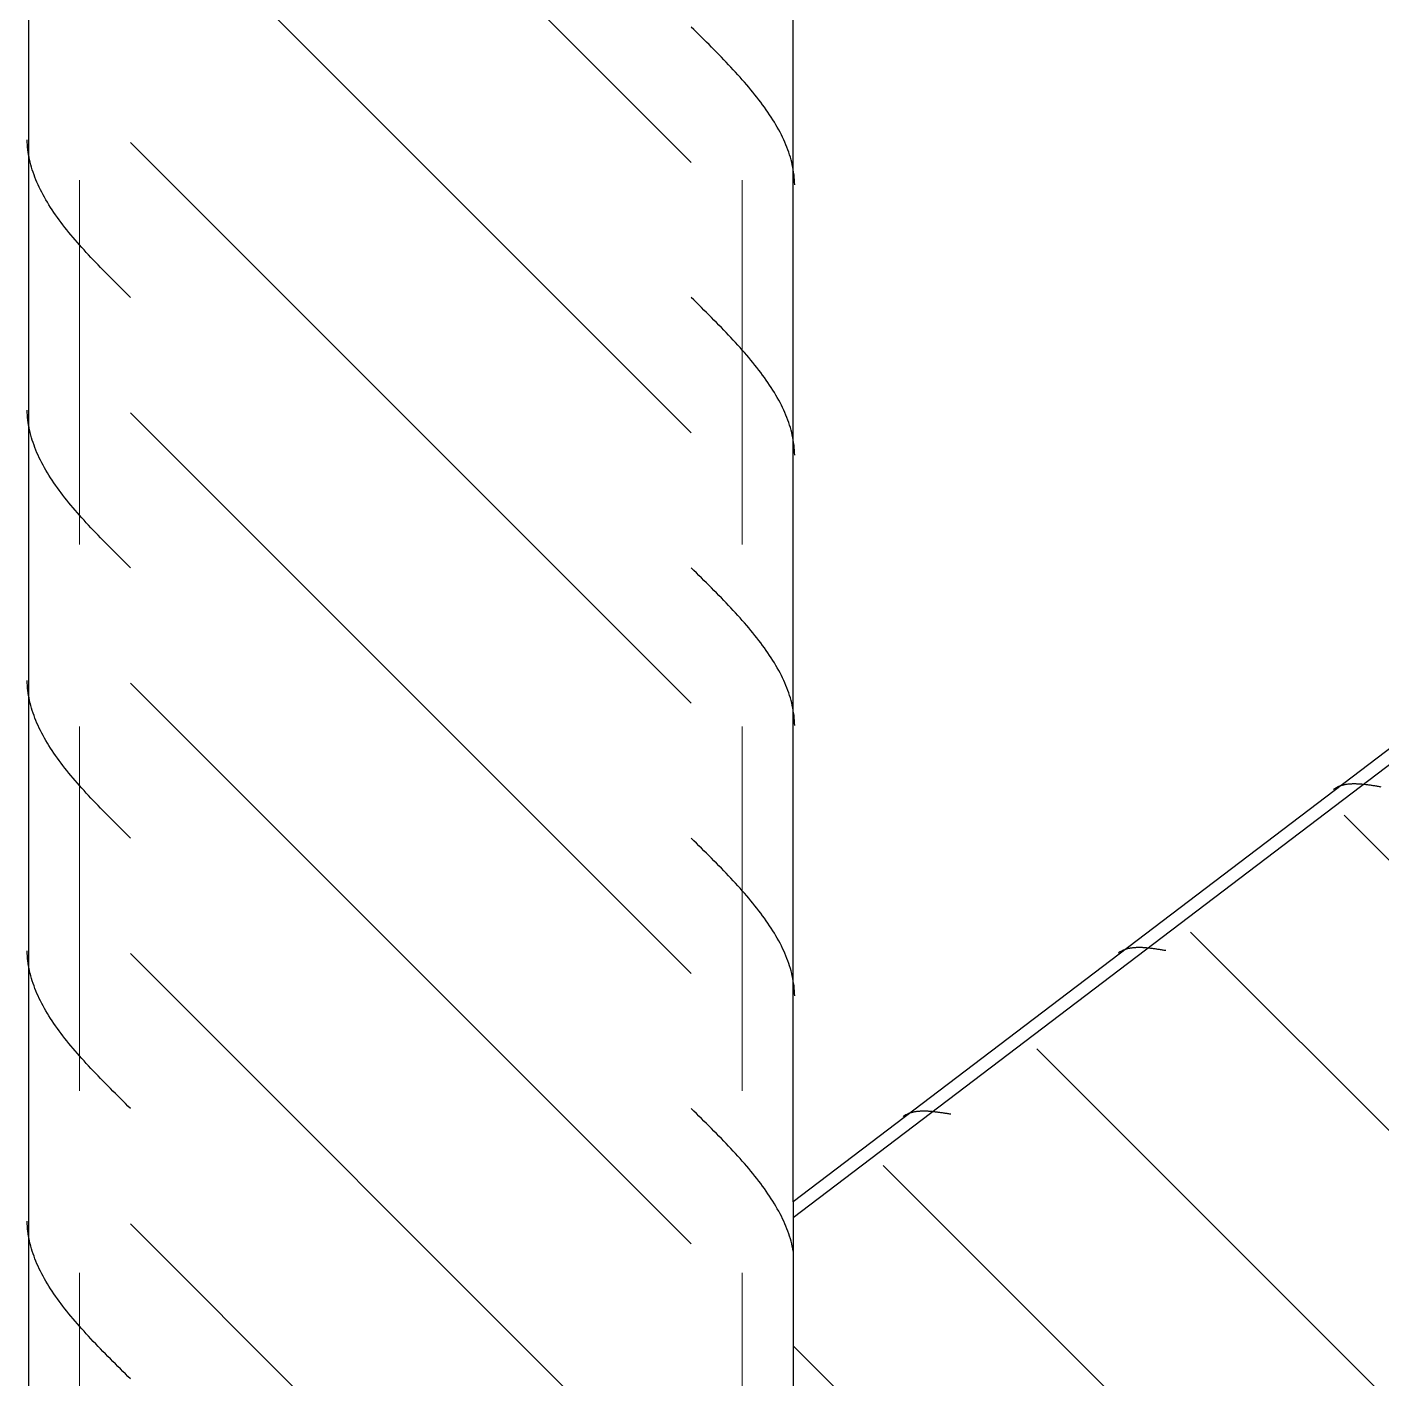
# Model space of a CAD drawing. Extents: x -9133 to 18268, y -11863 to 17290.
# Drawn here: x 498.8 to 552, y 3189.3 to 3242.3 of the extents above; entities that cross this region are included whole.
import ezdxf

# ---------------------------------------------------------------- set-up
doc = ezdxf.new("R2010")
doc.units = 0
doc.header["$LTSCALE"] = 30
doc.header["$MEASUREMENT"] = 0
doc.linetypes.add('EJEG$0$RLE-PROYECCION', pattern=[0.71438, 0.47625, -0.23813])
doc.layers.get('0').update_dxf_attribs({"linetype": 'CONTINUOUS'})
doc.layers.add('EJEG$0$RLA-ACHURADO', color=30, linetype='EJEG$0$RLE-PROYECCION', lineweight=15, transparency=0.7)
doc.layers.add('EJEG$0$RLA-CONTORNO', color=30, linetype='CONTINUOUS', lineweight=25)
pattern_1 = [(135, (-424.688, -2039.478), (-5.303301, -5.303301), [])]

# ---------------------------------------------------------------- blocks, each defined once
blk = doc.blocks.new('EJEG$0$RLA-COLUMNAS-CAJONES - P_M_ 300x300x20-306602-EJE G')
at = {"layer": 'EJEG$0$RLA-ACHURADO'}
for p, q in [((-1629.816, 788.27), (-1629.816, 1103)), ((-1603.816, 788.27), (-1603.816, 1103))]:
    blk.add_line(p, q, dxfattribs=at)
blk = doc.blocks.new('EJEG$0$FP_1-EJE G')
at = {"layer": 'EJEG$0$RLA-CONTORNO'}
for p, q in [((-1601.816, 826.771), (-1601.816, 1103)), ((-1605.716, 872.76), (-1605.816, 872.858)), ((-1605.617, 872.661), (-1605.716, 872.76)), ((-1605.517, 872.563), (-1605.617, 872.661)), ((-1605.418, 872.465), (-1605.517, 872.563)), ((-1605.319, 872.367), (-1605.418, 872.465)), ((-1605.22, 872.269), (-1605.319, 872.367)), ((-1605.122, 872.17), (-1605.22, 872.269)), ((-1605.024, 872.072), (-1605.122, 872.17)), ((-1604.927, 871.974), (-1605.024, 872.072)), ((-1604.83, 871.876), (-1604.927, 871.974)), ((-1604.734, 871.778), (-1604.83, 871.876)), ((-1604.638, 871.68), (-1604.734, 871.778)), ((-1604.543, 871.581), (-1604.638, 871.68)), ((-1604.449, 871.483), (-1604.543, 871.581)), ((-1604.355, 871.385), (-1604.449, 871.483)), ((-1604.263, 871.287), (-1604.355, 871.385)), ((-1604.171, 871.189), (-1604.263, 871.287)), ((-1604.081, 871.091), (-1604.171, 871.189)), ((-1603.991, 870.992), (-1604.081, 871.091)), ((-1603.903, 870.894), (-1603.991, 870.992)), ((-1603.816, 870.796), (-1603.903, 870.894)), ((-1603.73, 870.698), (-1603.816, 870.796)), ((-1603.645, 870.6), (-1603.73, 870.698)), ((-1603.561, 870.501), (-1603.645, 870.6)), ((-1603.479, 870.403), (-1603.561, 870.501)), ((-1603.398, 870.305), (-1603.479, 870.403)), ((-1603.319, 870.207), (-1603.398, 870.305)), ((-1603.241, 870.109), (-1603.319, 870.207)), ((-1603.165, 870.011), (-1603.241, 870.109)), ((-1603.091, 869.912), (-1603.165, 870.011)), ((-1603.018, 869.814), (-1603.091, 869.912)), ((-1602.946, 869.716), (-1603.018, 869.814)), ((-1602.877, 869.618), (-1602.946, 869.716)), ((-1602.809, 869.52), (-1602.877, 869.618)), ((-1602.743, 869.422), (-1602.809, 869.52)), ((-1602.679, 869.323), (-1602.743, 869.422)), ((-1602.617, 869.225), (-1602.679, 869.323)), ((-1602.556, 869.127), (-1602.617, 869.225)), ((-1602.498, 869.029), (-1602.556, 869.127)), ((-1602.442, 868.931), (-1602.498, 869.029)), ((-1602.387, 868.833), (-1602.442, 868.931)), ((-1602.335, 868.734), (-1602.387, 868.833)), ((-1602.285, 868.636), (-1602.335, 868.734)), ((-1602.237, 868.538), (-1602.285, 868.636)), ((-1602.191, 868.44), (-1602.237, 868.538)), ((-1602.147, 868.342), (-1602.191, 868.44)), ((-1602.106, 868.243), (-1602.147, 868.342)), ((-1602.067, 868.145), (-1602.106, 868.243)), ((-1602.03, 868.047), (-1602.067, 868.145)), ((-1601.995, 867.949), (-1602.03, 868.047)), ((-1601.963, 867.851), (-1601.995, 867.949)), ((-1601.932, 867.753), (-1601.963, 867.851)), ((-1601.905, 867.654), (-1601.932, 867.753)), ((-1601.879, 867.556), (-1601.905, 867.654)), ((-1601.856, 867.458), (-1601.879, 867.556)), ((-1601.836, 867.36), (-1601.856, 867.458)), ((-1601.817, 867.262), (-1601.836, 867.36)), ((-1601.802, 867.164), (-1601.817, 867.262)), ((-1601.788, 867.065), (-1601.802, 867.164)), ((-1601.777, 866.967), (-1601.788, 867.065)), ((-1601.769, 866.869), (-1601.777, 866.967)), ((-1601.763, 866.771), (-1601.769, 866.869)), ((-1601.759, 866.673), (-1601.763, 866.771)), ((-1605.716, 862.153), (-1605.816, 862.251)), ((-1605.617, 862.055), (-1605.716, 862.153)), ((-1605.517, 861.957), (-1605.617, 862.055)), ((-1605.418, 861.858), (-1605.517, 861.957)), ((-1605.319, 861.76), (-1605.418, 861.858)), ((-1605.22, 861.662), (-1605.319, 861.76)), ((-1605.122, 861.564), (-1605.22, 861.662)), ((-1605.024, 861.466), (-1605.122, 861.564)), ((-1604.927, 861.368), (-1605.024, 861.466)), ((-1604.83, 861.269), (-1604.927, 861.368)), ((-1604.734, 861.171), (-1604.83, 861.269)), ((-1604.638, 861.073), (-1604.734, 861.171)), ((-1604.543, 860.975), (-1604.638, 861.073)), ((-1604.449, 860.877), (-1604.543, 860.975)), ((-1604.355, 860.778), (-1604.449, 860.877)), ((-1604.263, 860.68), (-1604.355, 860.778)), ((-1604.171, 860.582), (-1604.263, 860.68)), ((-1604.081, 860.484), (-1604.171, 860.582)), ((-1603.991, 860.386), (-1604.081, 860.484)), ((-1603.903, 860.288), (-1603.991, 860.386)), ((-1603.816, 860.189), (-1603.903, 860.288)), ((-1603.73, 860.091), (-1603.816, 860.189)), ((-1603.645, 859.993), (-1603.73, 860.091)), ((-1603.561, 859.895), (-1603.645, 859.993)), ((-1603.479, 859.797), (-1603.561, 859.895)), ((-1603.398, 859.699), (-1603.479, 859.797)), ((-1603.319, 859.6), (-1603.398, 859.699)), ((-1603.241, 859.502), (-1603.319, 859.6)), ((-1603.165, 859.404), (-1603.241, 859.502)), ((-1603.091, 859.306), (-1603.165, 859.404)), ((-1603.018, 859.208), (-1603.091, 859.306)), ((-1602.946, 859.109), (-1603.018, 859.208)), ((-1602.877, 859.011), (-1602.946, 859.109)), ((-1602.809, 858.913), (-1602.877, 859.011)), ((-1602.743, 858.815), (-1602.809, 858.913)), ((-1602.679, 858.717), (-1602.743, 858.815)), ((-1602.617, 858.619), (-1602.679, 858.717)), ((-1602.556, 858.52), (-1602.617, 858.619)), ((-1602.498, 858.422), (-1602.556, 858.52)), ((-1602.442, 858.324), (-1602.498, 858.422)), ((-1602.387, 858.226), (-1602.442, 858.324)), ((-1602.335, 858.128), (-1602.387, 858.226)), ((-1602.285, 858.03), (-1602.335, 858.128)), ((-1602.237, 857.931), (-1602.285, 858.03)), ((-1602.191, 857.833), (-1602.237, 857.931)), ((-1602.147, 857.735), (-1602.191, 857.833)), ((-1602.106, 857.637), (-1602.147, 857.735)), ((-1602.067, 857.539), (-1602.106, 857.637)), ((-1602.03, 857.441), (-1602.067, 857.539)), ((-1601.995, 857.342), (-1602.03, 857.441)), ((-1601.963, 857.244), (-1601.995, 857.342)), ((-1601.932, 857.146), (-1601.963, 857.244)), ((-1601.905, 857.048), (-1601.932, 857.146)), ((-1601.879, 856.95), (-1601.905, 857.048)), ((-1601.856, 856.851), (-1601.879, 856.95)), ((-1601.836, 856.753), (-1601.856, 856.851)), ((-1601.817, 856.655), (-1601.836, 856.753)), ((-1601.802, 856.557), (-1601.817, 856.655)), ((-1601.788, 856.459), (-1601.802, 856.557)), ((-1601.777, 856.361), (-1601.788, 856.459)), ((-1601.769, 856.262), (-1601.777, 856.361)), ((-1601.763, 856.164), (-1601.769, 856.262)), ((-1601.759, 856.066), (-1601.763, 856.164)), ((-1605.716, 851.546), (-1605.816, 851.644)), ((-1605.617, 851.448), (-1605.716, 851.546)), ((-1605.517, 851.35), (-1605.617, 851.448)), ((-1605.418, 851.252), (-1605.517, 851.35)), ((-1605.319, 851.154), (-1605.418, 851.252)), ((-1605.22, 851.055), (-1605.319, 851.154)), ((-1605.122, 850.957), (-1605.22, 851.055)), ((-1605.024, 850.859), (-1605.122, 850.957)), ((-1604.927, 850.761), (-1605.024, 850.859)), ((-1604.83, 850.663), (-1604.927, 850.761)), ((-1604.734, 850.565), (-1604.83, 850.663)), ((-1604.638, 850.466), (-1604.734, 850.565)), ((-1604.543, 850.368), (-1604.638, 850.466)), ((-1604.449, 850.27), (-1604.543, 850.368)), ((-1604.355, 850.172), (-1604.449, 850.27)), ((-1604.263, 850.074), (-1604.355, 850.172)), ((-1604.171, 849.976), (-1604.263, 850.074)), ((-1604.081, 849.877), (-1604.171, 849.976)), ((-1603.991, 849.779), (-1604.081, 849.877)), ((-1603.903, 849.681), (-1603.991, 849.779)), ((-1603.816, 849.583), (-1603.903, 849.681)), ((-1603.73, 849.485), (-1603.816, 849.583)), ((-1603.645, 849.386), (-1603.73, 849.485)), ((-1603.561, 849.288), (-1603.645, 849.386)), ((-1603.479, 849.19), (-1603.561, 849.288)), ((-1603.398, 849.092), (-1603.479, 849.19)), ((-1603.319, 848.994), (-1603.398, 849.092)), ((-1603.241, 848.896), (-1603.319, 848.994)), ((-1603.165, 848.797), (-1603.241, 848.896)), ((-1603.091, 848.699), (-1603.165, 848.797)), ((-1603.018, 848.601), (-1603.091, 848.699)), ((-1602.946, 848.503), (-1603.018, 848.601)), ((-1602.877, 848.405), (-1602.946, 848.503)), ((-1602.809, 848.307), (-1602.877, 848.405)), ((-1602.743, 848.208), (-1602.809, 848.307)), ((-1602.679, 848.11), (-1602.743, 848.208)), ((-1602.617, 848.012), (-1602.679, 848.11)), ((-1602.556, 847.914), (-1602.617, 848.012)), ((-1602.498, 847.816), (-1602.556, 847.914)), ((-1602.442, 847.717), (-1602.498, 847.816)), ((-1602.387, 847.619), (-1602.442, 847.717)), ((-1602.335, 847.521), (-1602.387, 847.619)), ((-1602.285, 847.423), (-1602.335, 847.521)), ((-1602.237, 847.325), (-1602.285, 847.423)), ((-1602.191, 847.227), (-1602.237, 847.325)), ((-1602.147, 847.128), (-1602.191, 847.227)), ((-1602.106, 847.03), (-1602.147, 847.128)), ((-1602.067, 846.932), (-1602.106, 847.03)), ((-1602.03, 846.834), (-1602.067, 846.932)), ((-1601.995, 846.736), (-1602.03, 846.834)), ((-1601.963, 846.638), (-1601.995, 846.736)), ((-1601.932, 846.539), (-1601.963, 846.638)), ((-1601.905, 846.441), (-1601.932, 846.539)), ((-1601.879, 846.343), (-1601.905, 846.441)), ((-1601.856, 846.245), (-1601.879, 846.343)), ((-1601.836, 846.147), (-1601.856, 846.245)), ((-1601.817, 846.049), (-1601.836, 846.147)), ((-1601.802, 845.95), (-1601.817, 846.049)), ((-1601.788, 845.852), (-1601.802, 845.95)), ((-1601.777, 845.754), (-1601.788, 845.852)), ((-1601.769, 845.656), (-1601.777, 845.754)), ((-1601.763, 845.558), (-1601.769, 845.656)), ((-1601.759, 845.459), (-1601.763, 845.558)), ((-1605.716, 840.94), (-1605.816, 841.038)), ((-1605.617, 840.842), (-1605.716, 840.94)), ((-1605.517, 840.743), (-1605.617, 840.842)), ((-1605.418, 840.645), (-1605.517, 840.743)), ((-1605.319, 840.547), (-1605.418, 840.645)), ((-1605.22, 840.449), (-1605.319, 840.547)), ((-1605.122, 840.351), (-1605.22, 840.449)), ((-1605.024, 840.252), (-1605.122, 840.351)), ((-1604.927, 840.154), (-1605.024, 840.252)), ((-1604.83, 840.056), (-1604.927, 840.154)), ((-1604.734, 839.958), (-1604.83, 840.056)), ((-1604.638, 839.86), (-1604.734, 839.958)), ((-1604.543, 839.762), (-1604.638, 839.86)), ((-1604.449, 839.663), (-1604.543, 839.762)), ((-1604.355, 839.565), (-1604.449, 839.663)), ((-1604.263, 839.467), (-1604.355, 839.565)), ((-1604.171, 839.369), (-1604.263, 839.467)), ((-1604.081, 839.271), (-1604.171, 839.369)), ((-1603.991, 839.173), (-1604.081, 839.271)), ((-1603.903, 839.074), (-1603.991, 839.173)), ((-1603.816, 838.976), (-1603.903, 839.074)), ((-1603.73, 838.878), (-1603.816, 838.976)), ((-1603.645, 838.78), (-1603.73, 838.878)), ((-1603.561, 838.682), (-1603.645, 838.78)), ((-1603.479, 838.584), (-1603.561, 838.682)), ((-1603.398, 838.485), (-1603.479, 838.584)), ((-1603.319, 838.387), (-1603.398, 838.485)), ((-1603.241, 838.289), (-1603.319, 838.387)), ((-1603.165, 838.191), (-1603.241, 838.289)), ((-1603.091, 838.093), (-1603.165, 838.191)), ((-1603.018, 837.994), (-1603.091, 838.093)), ((-1602.946, 837.896), (-1603.018, 837.994)), ((-1602.877, 837.798), (-1602.946, 837.896)), ((-1602.809, 837.7), (-1602.877, 837.798)), ((-1602.743, 837.602), (-1602.809, 837.7)), ((-1602.679, 837.504), (-1602.743, 837.602)), ((-1602.617, 837.405), (-1602.679, 837.504)), ((-1602.556, 837.307), (-1602.617, 837.405)), ((-1602.498, 837.209), (-1602.556, 837.307)), ((-1602.442, 837.111), (-1602.498, 837.209)), ((-1602.387, 837.013), (-1602.442, 837.111)), ((-1602.335, 836.915), (-1602.387, 837.013)), ((-1602.285, 836.816), (-1602.335, 836.915)), ((-1602.237, 836.718), (-1602.285, 836.816)), ((-1602.191, 836.62), (-1602.237, 836.718)), ((-1602.147, 836.522), (-1602.191, 836.62)), ((-1602.106, 836.424), (-1602.147, 836.522)), ((-1602.067, 836.325), (-1602.106, 836.424)), ((-1602.03, 836.227), (-1602.067, 836.325)), ((-1601.995, 836.129), (-1602.03, 836.227)), ((-1601.963, 836.031), (-1601.995, 836.129)), ((-1601.932, 835.933), (-1601.963, 836.031)), ((-1601.905, 835.835), (-1601.932, 835.933)), ((-1601.879, 835.736), (-1601.905, 835.835)), ((-1601.856, 835.638), (-1601.879, 835.736)), ((-1601.836, 835.54), (-1601.856, 835.638)), ((-1601.817, 835.442), (-1601.836, 835.54)), ((-1601.802, 835.344), (-1601.817, 835.442)), ((-1601.788, 835.246), (-1601.802, 835.344)), ((-1601.777, 835.147), (-1601.788, 835.246)), ((-1601.769, 835.049), (-1601.777, 835.147)), ((-1601.763, 834.951), (-1601.769, 835.049)), ((-1601.759, 834.853), (-1601.763, 834.951)), ((-1605.716, 830.333), (-1605.816, 830.431)), ((-1605.617, 830.235), (-1605.716, 830.333)), ((-1605.517, 830.137), (-1605.617, 830.235)), ((-1605.418, 830.039), (-1605.517, 830.137)), ((-1605.319, 829.94), (-1605.418, 830.039)), ((-1605.22, 829.842), (-1605.319, 829.94)), ((-1605.122, 829.744), (-1605.22, 829.842)), ((-1605.024, 829.646), (-1605.122, 829.744)), ((-1604.927, 829.548), (-1605.024, 829.646)), ((-1604.83, 829.45), (-1604.927, 829.548)), ((-1604.734, 829.351), (-1604.83, 829.45)), ((-1604.638, 829.253), (-1604.734, 829.351)), ((-1604.543, 829.155), (-1604.638, 829.253)), ((-1604.449, 829.057), (-1604.543, 829.155)), ((-1604.355, 828.959), (-1604.449, 829.057)), ((-1604.263, 828.86), (-1604.355, 828.959)), ((-1604.171, 828.762), (-1604.263, 828.86)), ((-1604.081, 828.664), (-1604.171, 828.762)), ((-1603.991, 828.566), (-1604.081, 828.664)), ((-1603.903, 828.468), (-1603.991, 828.566)), ((-1603.816, 828.37), (-1603.903, 828.468)), ((-1603.73, 828.271), (-1603.816, 828.37)), ((-1603.645, 828.173), (-1603.73, 828.271)), ((-1603.561, 828.075), (-1603.645, 828.173)), ((-1603.479, 827.977), (-1603.561, 828.075)), ((-1603.398, 827.879), (-1603.479, 827.977)), ((-1603.319, 827.781), (-1603.398, 827.879)), ((-1603.241, 827.682), (-1603.319, 827.781)), ((-1603.165, 827.584), (-1603.241, 827.682)), ((-1603.091, 827.486), (-1603.165, 827.584)), ((-1603.018, 827.388), (-1603.091, 827.486)), ((-1602.946, 827.29), (-1603.018, 827.388)), ((-1602.877, 827.192), (-1602.946, 827.29)), ((-1602.809, 827.093), (-1602.877, 827.192)), ((-1602.743, 826.995), (-1602.809, 827.093)), ((-1602.679, 826.897), (-1602.743, 826.995)), ((-1602.617, 826.799), (-1602.679, 826.897)), ((-1602.556, 826.701), (-1602.617, 826.799)), ((-1602.498, 826.602), (-1602.556, 826.701)), ((-1602.442, 826.504), (-1602.498, 826.602)), ((-1602.387, 826.406), (-1602.442, 826.504)), ((-1602.335, 826.308), (-1602.387, 826.406)), ((-1602.285, 826.21), (-1602.335, 826.308)), ((-1602.237, 826.112), (-1602.285, 826.21)), ((-1602.191, 826.013), (-1602.237, 826.112)), ((-1602.147, 825.915), (-1602.191, 826.013)), ((-1602.106, 825.817), (-1602.147, 825.915)), ((-1602.067, 825.719), (-1602.106, 825.817)), ((-1602.03, 825.621), (-1602.067, 825.719)), ((-1601.995, 825.523), (-1602.03, 825.621)), ((-1601.963, 825.424), (-1601.995, 825.523)), ((-1601.932, 825.326), (-1601.963, 825.424)), ((-1601.905, 825.228), (-1601.932, 825.326)), ((-1601.879, 825.13), (-1601.905, 825.228)), ((-1601.856, 825.032), (-1601.879, 825.13)), ((-1601.836, 824.933), (-1601.856, 825.032)), ((-1601.817, 824.835), (-1601.836, 824.933))]:
    blk.add_line(p, q, dxfattribs=at)
blk = doc.blocks.new('EJEG$0$FP_2-EJE G')
at = {"layer": 'EJEG$0$RLA-CONTORNO'}
for p, q in [((-1631.816, 1103), (-1631.816, 788.27)), ((-1631.869, 868.341), (-1631.873, 868.439)), ((-1631.863, 868.243), (-1631.869, 868.341)), ((-1631.855, 868.144), (-1631.863, 868.243)), ((-1631.844, 868.046), (-1631.855, 868.144)), ((-1631.83, 867.948), (-1631.844, 868.046)), ((-1631.814, 867.85), (-1631.83, 867.948)), ((-1631.796, 867.752), (-1631.814, 867.85)), ((-1631.776, 867.654), (-1631.796, 867.752)), ((-1631.753, 867.555), (-1631.776, 867.654)), ((-1631.727, 867.457), (-1631.753, 867.555)), ((-1631.699, 867.359), (-1631.727, 867.457)), ((-1631.669, 867.261), (-1631.699, 867.359)), ((-1631.637, 867.163), (-1631.669, 867.261)), ((-1631.602, 867.065), (-1631.637, 867.163)), ((-1631.565, 866.966), (-1631.602, 867.065)), ((-1631.526, 866.868), (-1631.565, 866.966)), ((-1631.485, 866.77), (-1631.526, 866.868)), ((-1631.441, 866.672), (-1631.485, 866.77)), ((-1631.395, 866.574), (-1631.441, 866.672)), ((-1631.347, 866.475), (-1631.395, 866.574)), ((-1631.297, 866.377), (-1631.347, 866.475)), ((-1631.245, 866.279), (-1631.297, 866.377)), ((-1631.19, 866.181), (-1631.245, 866.279)), ((-1631.134, 866.083), (-1631.19, 866.181)), ((-1631.076, 865.985), (-1631.134, 866.083)), ((-1631.015, 865.886), (-1631.076, 865.985)), ((-1630.953, 865.788), (-1631.015, 865.886)), ((-1630.889, 865.69), (-1630.953, 865.788)), ((-1630.823, 865.592), (-1630.889, 865.69)), ((-1630.755, 865.494), (-1630.823, 865.592)), ((-1630.686, 865.396), (-1630.755, 865.494)), ((-1630.614, 865.297), (-1630.686, 865.396)), ((-1630.541, 865.199), (-1630.614, 865.297)), ((-1630.467, 865.101), (-1630.541, 865.199)), ((-1630.39, 865.003), (-1630.467, 865.101)), ((-1630.313, 864.905), (-1630.39, 865.003)), ((-1630.233, 864.806), (-1630.313, 864.905)), ((-1630.153, 864.708), (-1630.233, 864.806)), ((-1630.071, 864.61), (-1630.153, 864.708)), ((-1629.987, 864.512), (-1630.071, 864.61)), ((-1629.902, 864.414), (-1629.987, 864.512)), ((-1629.816, 864.316), (-1629.902, 864.414)), ((-1629.729, 864.217), (-1629.816, 864.316)), ((-1629.641, 864.119), (-1629.729, 864.217)), ((-1629.551, 864.021), (-1629.641, 864.119)), ((-1629.46, 863.923), (-1629.551, 864.021)), ((-1629.369, 863.825), (-1629.46, 863.923)), ((-1629.276, 863.727), (-1629.369, 863.825)), ((-1629.183, 863.628), (-1629.276, 863.727)), ((-1629.089, 863.53), (-1629.183, 863.628)), ((-1628.994, 863.432), (-1629.089, 863.53)), ((-1628.898, 863.334), (-1628.994, 863.432)), ((-1628.802, 863.236), (-1628.898, 863.334)), ((-1628.705, 863.138), (-1628.802, 863.236)), ((-1628.608, 863.039), (-1628.705, 863.138)), ((-1628.51, 862.941), (-1628.608, 863.039)), ((-1628.411, 862.843), (-1628.51, 862.941)), ((-1628.313, 862.745), (-1628.411, 862.843)), ((-1628.214, 862.647), (-1628.313, 862.745)), ((-1628.114, 862.548), (-1628.214, 862.647)), ((-1628.015, 862.45), (-1628.114, 862.548)), ((-1627.916, 862.352), (-1628.015, 862.45)), ((-1627.816, 862.254), (-1627.916, 862.352)), ((-1631.869, 857.734), (-1631.873, 857.832)), ((-1631.863, 857.636), (-1631.869, 857.734)), ((-1631.855, 857.538), (-1631.863, 857.636)), ((-1631.844, 857.44), (-1631.855, 857.538)), ((-1631.83, 857.341), (-1631.844, 857.44)), ((-1631.814, 857.243), (-1631.83, 857.341)), ((-1631.796, 857.145), (-1631.814, 857.243)), ((-1631.776, 857.047), (-1631.796, 857.145)), ((-1631.753, 856.949), (-1631.776, 857.047)), ((-1631.727, 856.851), (-1631.753, 856.949)), ((-1631.699, 856.752), (-1631.727, 856.851)), ((-1631.669, 856.654), (-1631.699, 856.752)), ((-1631.637, 856.556), (-1631.669, 856.654)), ((-1631.602, 856.458), (-1631.637, 856.556)), ((-1631.565, 856.36), (-1631.602, 856.458)), ((-1631.526, 856.262), (-1631.565, 856.36)), ((-1631.485, 856.163), (-1631.526, 856.262)), ((-1631.441, 856.065), (-1631.485, 856.163)), ((-1631.395, 855.967), (-1631.441, 856.065)), ((-1631.347, 855.869), (-1631.395, 855.967)), ((-1631.297, 855.771), (-1631.347, 855.869)), ((-1631.245, 855.673), (-1631.297, 855.771)), ((-1631.19, 855.574), (-1631.245, 855.673)), ((-1631.134, 855.476), (-1631.19, 855.574)), ((-1631.076, 855.378), (-1631.134, 855.476)), ((-1631.015, 855.28), (-1631.076, 855.378)), ((-1630.953, 855.182), (-1631.015, 855.28)), ((-1630.889, 855.083), (-1630.953, 855.182)), ((-1630.823, 854.985), (-1630.889, 855.083)), ((-1630.755, 854.887), (-1630.823, 854.985)), ((-1630.686, 854.789), (-1630.755, 854.887)), ((-1630.614, 854.691), (-1630.686, 854.789)), ((-1630.541, 854.593), (-1630.614, 854.691)), ((-1630.467, 854.494), (-1630.541, 854.593)), ((-1630.39, 854.396), (-1630.467, 854.494)), ((-1630.313, 854.298), (-1630.39, 854.396)), ((-1630.233, 854.2), (-1630.313, 854.298)), ((-1630.153, 854.102), (-1630.233, 854.2)), ((-1630.071, 854.004), (-1630.153, 854.102)), ((-1629.987, 853.905), (-1630.071, 854.004)), ((-1629.902, 853.807), (-1629.987, 853.905)), ((-1629.816, 853.709), (-1629.902, 853.807)), ((-1629.729, 853.611), (-1629.816, 853.709)), ((-1629.641, 853.513), (-1629.729, 853.611)), ((-1629.551, 853.414), (-1629.641, 853.513)), ((-1629.46, 853.316), (-1629.551, 853.414)), ((-1629.369, 853.218), (-1629.46, 853.316)), ((-1629.276, 853.12), (-1629.369, 853.218)), ((-1629.183, 853.022), (-1629.276, 853.12)), ((-1629.089, 852.924), (-1629.183, 853.022)), ((-1628.994, 852.825), (-1629.089, 852.924)), ((-1628.898, 852.727), (-1628.994, 852.825)), ((-1628.802, 852.629), (-1628.898, 852.727)), ((-1628.705, 852.531), (-1628.802, 852.629)), ((-1628.608, 852.433), (-1628.705, 852.531)), ((-1628.51, 852.335), (-1628.608, 852.433)), ((-1628.411, 852.236), (-1628.51, 852.335)), ((-1628.313, 852.138), (-1628.411, 852.236)), ((-1628.214, 852.04), (-1628.313, 852.138)), ((-1628.114, 851.942), (-1628.214, 852.04)), ((-1628.015, 851.844), (-1628.114, 851.942)), ((-1627.916, 851.746), (-1628.015, 851.844)), ((-1627.816, 851.647), (-1627.916, 851.746)), ((-1631.869, 847.128), (-1631.873, 847.226)), ((-1631.863, 847.029), (-1631.869, 847.128)), ((-1631.855, 846.931), (-1631.863, 847.029)), ((-1631.844, 846.833), (-1631.855, 846.931)), ((-1631.83, 846.735), (-1631.844, 846.833)), ((-1631.814, 846.637), (-1631.83, 846.735)), ((-1631.796, 846.539), (-1631.814, 846.637)), ((-1631.776, 846.44), (-1631.796, 846.539)), ((-1631.753, 846.342), (-1631.776, 846.44)), ((-1631.727, 846.244), (-1631.753, 846.342)), ((-1631.699, 846.146), (-1631.727, 846.244)), ((-1631.669, 846.048), (-1631.699, 846.146)), ((-1631.637, 845.949), (-1631.669, 846.048)), ((-1631.602, 845.851), (-1631.637, 845.949)), ((-1631.565, 845.753), (-1631.602, 845.851)), ((-1631.526, 845.655), (-1631.565, 845.753)), ((-1631.485, 845.557), (-1631.526, 845.655)), ((-1631.441, 845.459), (-1631.485, 845.557)), ((-1631.395, 845.36), (-1631.441, 845.459)), ((-1631.347, 845.262), (-1631.395, 845.36)), ((-1631.297, 845.164), (-1631.347, 845.262)), ((-1631.245, 845.066), (-1631.297, 845.164)), ((-1631.19, 844.968), (-1631.245, 845.066)), ((-1631.134, 844.87), (-1631.19, 844.968)), ((-1631.076, 844.771), (-1631.134, 844.87)), ((-1631.015, 844.673), (-1631.076, 844.771)), ((-1630.953, 844.575), (-1631.015, 844.673)), ((-1630.889, 844.477), (-1630.953, 844.575)), ((-1630.823, 844.379), (-1630.889, 844.477)), ((-1630.755, 844.281), (-1630.823, 844.379)), ((-1630.686, 844.182), (-1630.755, 844.281)), ((-1630.614, 844.084), (-1630.686, 844.182)), ((-1630.541, 843.986), (-1630.614, 844.084)), ((-1630.467, 843.888), (-1630.541, 843.986)), ((-1630.39, 843.79), (-1630.467, 843.888)), ((-1630.313, 843.691), (-1630.39, 843.79)), ((-1630.233, 843.593), (-1630.313, 843.691)), ((-1630.153, 843.495), (-1630.233, 843.593)), ((-1630.071, 843.397), (-1630.153, 843.495)), ((-1629.987, 843.299), (-1630.071, 843.397)), ((-1629.902, 843.201), (-1629.987, 843.299)), ((-1629.816, 843.102), (-1629.902, 843.201)), ((-1629.729, 843.004), (-1629.816, 843.102)), ((-1629.641, 842.906), (-1629.729, 843.004)), ((-1629.551, 842.808), (-1629.641, 842.906)), ((-1629.46, 842.71), (-1629.551, 842.808)), ((-1629.369, 842.612), (-1629.46, 842.71)), ((-1629.276, 842.513), (-1629.369, 842.612)), ((-1629.183, 842.415), (-1629.276, 842.513)), ((-1629.089, 842.317), (-1629.183, 842.415)), ((-1628.994, 842.219), (-1629.089, 842.317)), ((-1628.898, 842.121), (-1628.994, 842.219)), ((-1628.802, 842.022), (-1628.898, 842.121)), ((-1628.705, 841.924), (-1628.802, 842.022)), ((-1628.608, 841.826), (-1628.705, 841.924)), ((-1628.51, 841.728), (-1628.608, 841.826)), ((-1628.411, 841.63), (-1628.51, 841.728)), ((-1628.313, 841.532), (-1628.411, 841.63)), ((-1628.214, 841.433), (-1628.313, 841.532)), ((-1628.114, 841.335), (-1628.214, 841.433)), ((-1628.015, 841.237), (-1628.114, 841.335)), ((-1627.916, 841.139), (-1628.015, 841.237)), ((-1627.816, 841.041), (-1627.916, 841.139)), ((-1631.869, 836.521), (-1631.873, 836.619)), ((-1631.863, 836.423), (-1631.869, 836.521)), ((-1631.855, 836.325), (-1631.863, 836.423)), ((-1631.844, 836.226), (-1631.855, 836.325)), ((-1631.83, 836.128), (-1631.844, 836.226)), ((-1631.814, 836.03), (-1631.83, 836.128)), ((-1631.796, 835.932), (-1631.814, 836.03)), ((-1631.776, 835.834), (-1631.796, 835.932)), ((-1631.753, 835.736), (-1631.776, 835.834)), ((-1631.727, 835.637), (-1631.753, 835.736)), ((-1631.699, 835.539), (-1631.727, 835.637)), ((-1631.669, 835.441), (-1631.699, 835.539)), ((-1631.637, 835.343), (-1631.669, 835.441)), ((-1631.602, 835.245), (-1631.637, 835.343)), ((-1631.565, 835.147), (-1631.602, 835.245)), ((-1631.526, 835.048), (-1631.565, 835.147)), ((-1631.485, 834.95), (-1631.526, 835.048)), ((-1631.441, 834.852), (-1631.485, 834.95)), ((-1631.395, 834.754), (-1631.441, 834.852)), ((-1631.347, 834.656), (-1631.395, 834.754)), ((-1631.297, 834.557), (-1631.347, 834.656)), ((-1631.245, 834.459), (-1631.297, 834.557)), ((-1631.19, 834.361), (-1631.245, 834.459)), ((-1631.134, 834.263), (-1631.19, 834.361)), ((-1631.076, 834.165), (-1631.134, 834.263)), ((-1631.015, 834.067), (-1631.076, 834.165)), ((-1630.953, 833.968), (-1631.015, 834.067)), ((-1630.889, 833.87), (-1630.953, 833.968)), ((-1630.823, 833.772), (-1630.889, 833.87)), ((-1630.755, 833.674), (-1630.823, 833.772)), ((-1630.686, 833.576), (-1630.755, 833.674)), ((-1630.614, 833.478), (-1630.686, 833.576)), ((-1630.541, 833.379), (-1630.614, 833.478)), ((-1630.467, 833.281), (-1630.541, 833.379)), ((-1630.39, 833.183), (-1630.467, 833.281)), ((-1630.313, 833.085), (-1630.39, 833.183)), ((-1630.233, 832.987), (-1630.313, 833.085)), ((-1630.153, 832.889), (-1630.233, 832.987)), ((-1630.071, 832.79), (-1630.153, 832.889)), ((-1629.987, 832.692), (-1630.071, 832.79)), ((-1629.902, 832.594), (-1629.987, 832.692)), ((-1629.816, 832.496), (-1629.902, 832.594)), ((-1629.729, 832.398), (-1629.816, 832.496)), ((-1629.641, 832.299), (-1629.729, 832.398)), ((-1629.551, 832.201), (-1629.641, 832.299)), ((-1629.46, 832.103), (-1629.551, 832.201)), ((-1629.369, 832.005), (-1629.46, 832.103)), ((-1629.276, 831.907), (-1629.369, 832.005)), ((-1629.183, 831.809), (-1629.276, 831.907)), ((-1629.089, 831.71), (-1629.183, 831.809)), ((-1628.994, 831.612), (-1629.089, 831.71)), ((-1628.898, 831.514), (-1628.994, 831.612)), ((-1628.802, 831.416), (-1628.898, 831.514)), ((-1628.705, 831.318), (-1628.802, 831.416)), ((-1628.608, 831.22), (-1628.705, 831.318)), ((-1628.51, 831.121), (-1628.608, 831.22)), ((-1628.411, 831.023), (-1628.51, 831.121)), ((-1628.313, 830.925), (-1628.411, 831.023)), ((-1628.214, 830.827), (-1628.313, 830.925)), ((-1628.114, 830.729), (-1628.214, 830.827)), ((-1628.015, 830.63), (-1628.114, 830.729)), ((-1627.916, 830.532), (-1628.015, 830.63)), ((-1627.816, 830.434), (-1627.916, 830.532)), ((-1631.869, 825.914), (-1631.873, 826.013)), ((-1631.863, 825.816), (-1631.869, 825.914)), ((-1631.855, 825.718), (-1631.863, 825.816)), ((-1631.844, 825.62), (-1631.855, 825.718)), ((-1631.83, 825.522), (-1631.844, 825.62)), ((-1631.814, 825.423), (-1631.83, 825.522)), ((-1631.796, 825.325), (-1631.814, 825.423)), ((-1631.776, 825.227), (-1631.796, 825.325)), ((-1631.753, 825.129), (-1631.776, 825.227)), ((-1631.727, 825.031), (-1631.753, 825.129)), ((-1631.699, 824.933), (-1631.727, 825.031)), ((-1631.669, 824.834), (-1631.699, 824.933)), ((-1631.637, 824.736), (-1631.669, 824.834)), ((-1631.602, 824.638), (-1631.637, 824.736)), ((-1631.565, 824.54), (-1631.602, 824.638)), ((-1631.526, 824.442), (-1631.565, 824.54)), ((-1631.485, 824.344), (-1631.526, 824.442)), ((-1631.441, 824.245), (-1631.485, 824.344)), ((-1631.395, 824.147), (-1631.441, 824.245)), ((-1631.347, 824.049), (-1631.395, 824.147)), ((-1631.297, 823.951), (-1631.347, 824.049)), ((-1631.245, 823.853), (-1631.297, 823.951)), ((-1631.19, 823.755), (-1631.245, 823.853)), ((-1631.134, 823.656), (-1631.19, 823.755)), ((-1631.076, 823.558), (-1631.134, 823.656)), ((-1631.015, 823.46), (-1631.076, 823.558)), ((-1630.953, 823.362), (-1631.015, 823.46)), ((-1630.889, 823.264), (-1630.953, 823.362)), ((-1630.823, 823.165), (-1630.889, 823.264)), ((-1630.755, 823.067), (-1630.823, 823.165)), ((-1630.686, 822.969), (-1630.755, 823.067)), ((-1630.614, 822.871), (-1630.686, 822.969)), ((-1630.541, 822.773), (-1630.614, 822.871)), ((-1630.467, 822.675), (-1630.541, 822.773)), ((-1630.39, 822.576), (-1630.467, 822.675)), ((-1630.313, 822.478), (-1630.39, 822.576)), ((-1630.233, 822.38), (-1630.313, 822.478)), ((-1630.153, 822.282), (-1630.233, 822.38)), ((-1630.071, 822.184), (-1630.153, 822.282)), ((-1629.987, 822.086), (-1630.071, 822.184)), ((-1629.902, 821.987), (-1629.987, 822.086)), ((-1629.816, 821.889), (-1629.902, 821.987)), ((-1629.729, 821.791), (-1629.816, 821.889)), ((-1629.641, 821.693), (-1629.729, 821.791)), ((-1629.551, 821.595), (-1629.641, 821.693)), ((-1629.46, 821.497), (-1629.551, 821.595)), ((-1629.369, 821.398), (-1629.46, 821.497)), ((-1629.276, 821.3), (-1629.369, 821.398)), ((-1629.183, 821.202), (-1629.276, 821.3)), ((-1629.089, 821.104), (-1629.183, 821.202)), ((-1628.994, 821.006), (-1629.089, 821.104)), ((-1628.898, 820.907), (-1628.994, 821.006)), ((-1628.802, 820.809), (-1628.898, 820.907)), ((-1628.705, 820.711), (-1628.802, 820.809)), ((-1628.608, 820.613), (-1628.705, 820.711)), ((-1628.51, 820.515), (-1628.608, 820.613)), ((-1628.411, 820.417), (-1628.51, 820.515)), ((-1628.313, 820.318), (-1628.411, 820.417)), ((-1628.214, 820.22), (-1628.313, 820.318)), ((-1628.114, 820.122), (-1628.214, 820.22)), ((-1628.015, 820.024), (-1628.114, 820.122)), ((-1627.916, 819.926), (-1628.015, 820.024)), ((-1627.816, 819.828), (-1627.916, 819.926))]:
    blk.add_line(p, q, dxfattribs=at)
blk = doc.blocks.new('EJEG$0$FP_3-EJE G')
at = {"layer": 'EJEG$0$RLA-CONTORNO'}
for p, q in [((-1239.816, 1101.968), (-1601.816, 826.77)), ((-1580.605, 842.967), (-1580.625, 842.953)), ((-1580.584, 842.981), (-1580.605, 842.967)), ((-1580.563, 842.994), (-1580.584, 842.981)), ((-1580.542, 843.006), (-1580.563, 842.994)), ((-1580.52, 843.018), (-1580.542, 843.006)), ((-1580.498, 843.03), (-1580.52, 843.018)), ((-1580.476, 843.041), (-1580.498, 843.03)), ((-1580.453, 843.052), (-1580.476, 843.041)), ((-1580.43, 843.062), (-1580.453, 843.052)), ((-1580.406, 843.071), (-1580.43, 843.062)), ((-1580.382, 843.08), (-1580.406, 843.071)), ((-1580.358, 843.089), (-1580.382, 843.08)), ((-1580.334, 843.097), (-1580.358, 843.089)), ((-1580.309, 843.105), (-1580.334, 843.097)), ((-1580.283, 843.112), (-1580.309, 843.105)), ((-1580.257, 843.119), (-1580.283, 843.112)), ((-1580.231, 843.125), (-1580.257, 843.119)), ((-1580.205, 843.131), (-1580.231, 843.125)), ((-1580.178, 843.136), (-1580.205, 843.131)), ((-1580.151, 843.141), (-1580.178, 843.136)), ((-1580.124, 843.145), (-1580.151, 843.141)), ((-1580.096, 843.149), (-1580.124, 843.145)), ((-1580.068, 843.153), (-1580.096, 843.149)), ((-1580.039, 843.156), (-1580.068, 843.153)), ((-1580.01, 843.159), (-1580.039, 843.156)), ((-1579.981, 843.161), (-1580.01, 843.159)), ((-1579.952, 843.163), (-1579.981, 843.161)), ((-1579.922, 843.165), (-1579.952, 843.163)), ((-1579.892, 843.166), (-1579.922, 843.165)), ((-1579.862, 843.166), (-1579.892, 843.166)), ((-1579.832, 843.167), (-1579.862, 843.166)), ((-1579.801, 843.167), (-1579.832, 843.167)), ((-1579.77, 843.167), (-1579.801, 843.167)), ((-1579.739, 843.166), (-1579.77, 843.167)), ((-1579.707, 843.165), (-1579.739, 843.166)), ((-1579.675, 843.164), (-1579.707, 843.165)), ((-1579.643, 843.162), (-1579.675, 843.164)), ((-1579.611, 843.16), (-1579.643, 843.162)), ((-1579.578, 843.158), (-1579.611, 843.16)), ((-1579.546, 843.156), (-1579.578, 843.158)), ((-1579.513, 843.153), (-1579.546, 843.156)), ((-1579.48, 843.15), (-1579.513, 843.153)), ((-1579.446, 843.147), (-1579.48, 843.15)), ((-1579.413, 843.143), (-1579.446, 843.147)), ((-1579.379, 843.139), (-1579.413, 843.143)), ((-1579.345, 843.135), (-1579.379, 843.139)), ((-1579.311, 843.131), (-1579.345, 843.135)), ((-1579.277, 843.127), (-1579.311, 843.131)), ((-1579.243, 843.122), (-1579.277, 843.127)), ((-1579.209, 843.118), (-1579.243, 843.122)), ((-1579.174, 843.113), (-1579.209, 843.118)), ((-1579.139, 843.108), (-1579.174, 843.113)), ((-1579.105, 843.103), (-1579.139, 843.108)), ((-1579.07, 843.097), (-1579.105, 843.103)), ((-1579.035, 843.092), (-1579.07, 843.097)), ((-1579, 843.087), (-1579.035, 843.092)), ((-1578.965, 843.081), (-1579, 843.087)), ((-1578.93, 843.075), (-1578.965, 843.081)), ((-1578.895, 843.07), (-1578.93, 843.075)), ((-1578.859, 843.064), (-1578.895, 843.07)), ((-1578.824, 843.058), (-1578.859, 843.064)), ((-1578.789, 843.052), (-1578.824, 843.058)), ((-1578.754, 843.047), (-1578.789, 843.052)), ((-1589.028, 836.562), (-1589.048, 836.548)), ((-1589.007, 836.575), (-1589.028, 836.562)), ((-1588.986, 836.587), (-1589.007, 836.575)), ((-1588.964, 836.599), (-1588.986, 836.587)), ((-1588.942, 836.611), (-1588.964, 836.599)), ((-1588.92, 836.622), (-1588.942, 836.611)), ((-1588.897, 836.633), (-1588.92, 836.622)), ((-1588.874, 836.643), (-1588.897, 836.633)), ((-1588.85, 836.652), (-1588.874, 836.643)), ((-1588.826, 836.661), (-1588.85, 836.652)), ((-1588.802, 836.67), (-1588.826, 836.661)), ((-1588.777, 836.678), (-1588.802, 836.67)), ((-1588.752, 836.686), (-1588.777, 836.678)), ((-1588.727, 836.693), (-1588.752, 836.686)), ((-1588.701, 836.7), (-1588.727, 836.693)), ((-1588.675, 836.706), (-1588.701, 836.7)), ((-1588.649, 836.712), (-1588.675, 836.706)), ((-1588.622, 836.717), (-1588.649, 836.712)), ((-1588.595, 836.722), (-1588.622, 836.717)), ((-1588.567, 836.726), (-1588.595, 836.722)), ((-1588.539, 836.73), (-1588.567, 836.726)), ((-1588.511, 836.734), (-1588.539, 836.73)), ((-1588.483, 836.737), (-1588.511, 836.734)), ((-1588.454, 836.74), (-1588.483, 836.737)), ((-1588.425, 836.742), (-1588.454, 836.74)), ((-1588.396, 836.744), (-1588.425, 836.742)), ((-1588.366, 836.746), (-1588.396, 836.744)), ((-1588.336, 836.747), (-1588.366, 836.746)), ((-1588.306, 836.748), (-1588.336, 836.747)), ((-1588.275, 836.748), (-1588.306, 836.748)), ((-1588.245, 836.748), (-1588.275, 836.748)), ((-1588.213, 836.748), (-1588.245, 836.748)), ((-1588.182, 836.747), (-1588.213, 836.748)), ((-1588.151, 836.746), (-1588.182, 836.747)), ((-1588.119, 836.745), (-1588.151, 836.746)), ((-1588.087, 836.743), (-1588.119, 836.745)), ((-1588.054, 836.741), (-1588.087, 836.743)), ((-1588.022, 836.739), (-1588.054, 836.741)), ((-1587.989, 836.737), (-1588.022, 836.739)), ((-1587.956, 836.734), (-1587.989, 836.737)), ((-1587.923, 836.731), (-1587.956, 836.734)), ((-1587.89, 836.728), (-1587.923, 836.731)), ((-1587.856, 836.724), (-1587.89, 836.728)), ((-1587.823, 836.72), (-1587.856, 836.724)), ((-1587.789, 836.716), (-1587.823, 836.72)), ((-1587.755, 836.712), (-1587.789, 836.716)), ((-1587.721, 836.708), (-1587.755, 836.712)), ((-1587.687, 836.703), (-1587.721, 836.708)), ((-1587.652, 836.699), (-1587.687, 836.703)), ((-1587.618, 836.694), (-1587.652, 836.699)), ((-1587.583, 836.689), (-1587.618, 836.694)), ((-1587.548, 836.684), (-1587.583, 836.689)), ((-1587.513, 836.678), (-1587.548, 836.684)), ((-1587.479, 836.673), (-1587.513, 836.678)), ((-1587.444, 836.668), (-1587.479, 836.673)), ((-1587.408, 836.662), (-1587.444, 836.668)), ((-1587.373, 836.656), (-1587.408, 836.662)), ((-1587.338, 836.651), (-1587.373, 836.656)), ((-1587.303, 836.645), (-1587.338, 836.651)), ((-1587.268, 836.639), (-1587.303, 836.645)), ((-1587.233, 836.633), (-1587.268, 836.639)), ((-1587.197, 836.628), (-1587.233, 836.633)), ((-1589.048, 836.548), (-1589.068, 836.534)), ((-1597.408, 830.18), (-1597.429, 830.168)), ((-1597.386, 830.192), (-1597.408, 830.18)), ((-1597.363, 830.203), (-1597.386, 830.192)), ((-1597.34, 830.214), (-1597.363, 830.203)), ((-1597.317, 830.224), (-1597.34, 830.214)), ((-1597.294, 830.233), (-1597.317, 830.224)), ((-1597.27, 830.242), (-1597.294, 830.233)), ((-1597.245, 830.251), (-1597.27, 830.242)), ((-1597.221, 830.259), (-1597.245, 830.251)), ((-1597.196, 830.267), (-1597.221, 830.259)), ((-1597.17, 830.274), (-1597.196, 830.267)), ((-1597.145, 830.281), (-1597.17, 830.274)), ((-1597.119, 830.287), (-1597.145, 830.281)), ((-1597.092, 830.293), (-1597.119, 830.287)), ((-1597.065, 830.298), (-1597.092, 830.293)), ((-1597.038, 830.303), (-1597.065, 830.298)), ((-1597.011, 830.307), (-1597.038, 830.303)), ((-1596.983, 830.311), (-1597.011, 830.307)), ((-1596.955, 830.315), (-1596.983, 830.311)), ((-1596.926, 830.318), (-1596.955, 830.315)), ((-1596.898, 830.321), (-1596.926, 830.318)), ((-1596.869, 830.323), (-1596.898, 830.321)), ((-1596.839, 830.325), (-1596.869, 830.323)), ((-1596.81, 830.327), (-1596.839, 830.325)), ((-1596.78, 830.328), (-1596.81, 830.327)), ((-1596.749, 830.329), (-1596.78, 830.328)), ((-1596.719, 830.329), (-1596.749, 830.329)), ((-1596.688, 830.329), (-1596.719, 830.329)), ((-1596.657, 830.329), (-1596.688, 830.329)), ((-1596.626, 830.328), (-1596.657, 830.329)), ((-1596.594, 830.327), (-1596.626, 830.328)), ((-1596.562, 830.326), (-1596.594, 830.327)), ((-1596.53, 830.324), (-1596.562, 830.326)), ((-1596.498, 830.322), (-1596.53, 830.324)), ((-1596.466, 830.32), (-1596.498, 830.322)), ((-1596.433, 830.318), (-1596.466, 830.32)), ((-1596.4, 830.315), (-1596.433, 830.318)), ((-1596.367, 830.312), (-1596.4, 830.315)), ((-1596.334, 830.309), (-1596.367, 830.312)), ((-1596.3, 830.305), (-1596.334, 830.309)), ((-1596.266, 830.301), (-1596.3, 830.305)), ((-1596.233, 830.297), (-1596.266, 830.301)), ((-1596.199, 830.293), (-1596.233, 830.297)), ((-1596.164, 830.289), (-1596.199, 830.293)), ((-1596.13, 830.284), (-1596.164, 830.289)), ((-1596.096, 830.28), (-1596.13, 830.284)), ((-1596.061, 830.275), (-1596.096, 830.28)), ((-1596.027, 830.27), (-1596.061, 830.275)), ((-1595.992, 830.265), (-1596.027, 830.27)), ((-1595.957, 830.26), (-1595.992, 830.265)), ((-1595.922, 830.254), (-1595.957, 830.26)), ((-1595.887, 830.249), (-1595.922, 830.254)), ((-1595.852, 830.243), (-1595.887, 830.249)), ((-1595.817, 830.237), (-1595.852, 830.243)), ((-1595.782, 830.232), (-1595.817, 830.237)), ((-1595.747, 830.226), (-1595.782, 830.232)), ((-1595.711, 830.22), (-1595.747, 830.226)), ((-1595.676, 830.214), (-1595.711, 830.22)), ((-1595.641, 830.209), (-1595.676, 830.214)), ((-1597.492, 830.129), (-1597.512, 830.115)), ((-1597.471, 830.143), (-1597.492, 830.129)), ((-1597.451, 830.156), (-1597.471, 830.143)), ((-1597.429, 830.168), (-1597.451, 830.156))]:
    blk.add_line(p, q, dxfattribs=at)
blk = doc.blocks.new('EJEG$0$RLA-VIGAS-CAJONES - V_M_ 300x300x5-308513-EJE G')
at = {"layer": 'EJEG$0$RLA-CONTORNO'}
blk.add_line((-1239.816, 1101.34), (-1601.816, 826.142), dxfattribs=at)
blk = doc.blocks.new('EJEG')
at = {"layer": 'EJEG$0$RLA-ACHURADO'}
h = blk.add_hatch(dxfattribs=at)
h.set_pattern_fill('RLE-ELEMENTOS METALICOS', color=256, style=0, pattern_type=2)
h.set_pattern_definition(pattern_1)
h.paths.add_polyline_path([(-1619.511, 788.27), (-1605.816, 788.27), (-1605.816, 1103), (-1627.816, 1103), (-1627.816, 788.27)], flags=0)
h = blk.add_hatch(dxfattribs=at)
h.set_pattern_fill('RLE-ELEMENTOS METALICOS', color=256, style=0, pattern_type=2)
h.set_pattern_definition(pattern_1)
h.paths.add_polyline_path([(-1601.816, 790.342), (-1239.816, 1065.539), (-1239.816, 1100.711), (-1601.816, 825.514), (-1601.816, 792.533)], flags=0)
at = {"layer": 'EJEG$0$RLA-CONTORNO'}
blk.add_line((-1601.816, 825.514), (-1601.816, 790.342), dxfattribs=at)
at = {"layer": 'EJEG$0$RLA-CONTORNO', "flags": 128}
blk.add_lwpolyline([(-1601.816, 826.77), (-1601.816, 826.739), (-1601.816, 826.646), (-1601.816, 826.496), (-1601.816, 826.297), (-1601.816, 826.059), (-1601.816, 825.794), (-1601.816, 825.514)], dxfattribs=at)
at = {"layer": 'EJEG$0$RLA-CONTORNO'}
for name in ['EJEG$0$FP_2-EJE G', 'EJEG$0$RLA-COLUMNAS-CAJONES - P_M_ 300x300x20-306602-EJE G', 'EJEG$0$FP_1-EJE G', 'EJEG$0$FP_3-EJE G', 'EJEG$0$RLA-VIGAS-CAJONES - V_M_ 300x300x5-308513-EJE G']:
    blk.add_blockref(name, (0, 0), dxfattribs=at)

msp = doc.modelspace()

# ---------------------------------------------------------------- block references
msp.add_blockref('EJEG', (2130.72, 2369.469))

doc.saveas('drawing.dxf')
